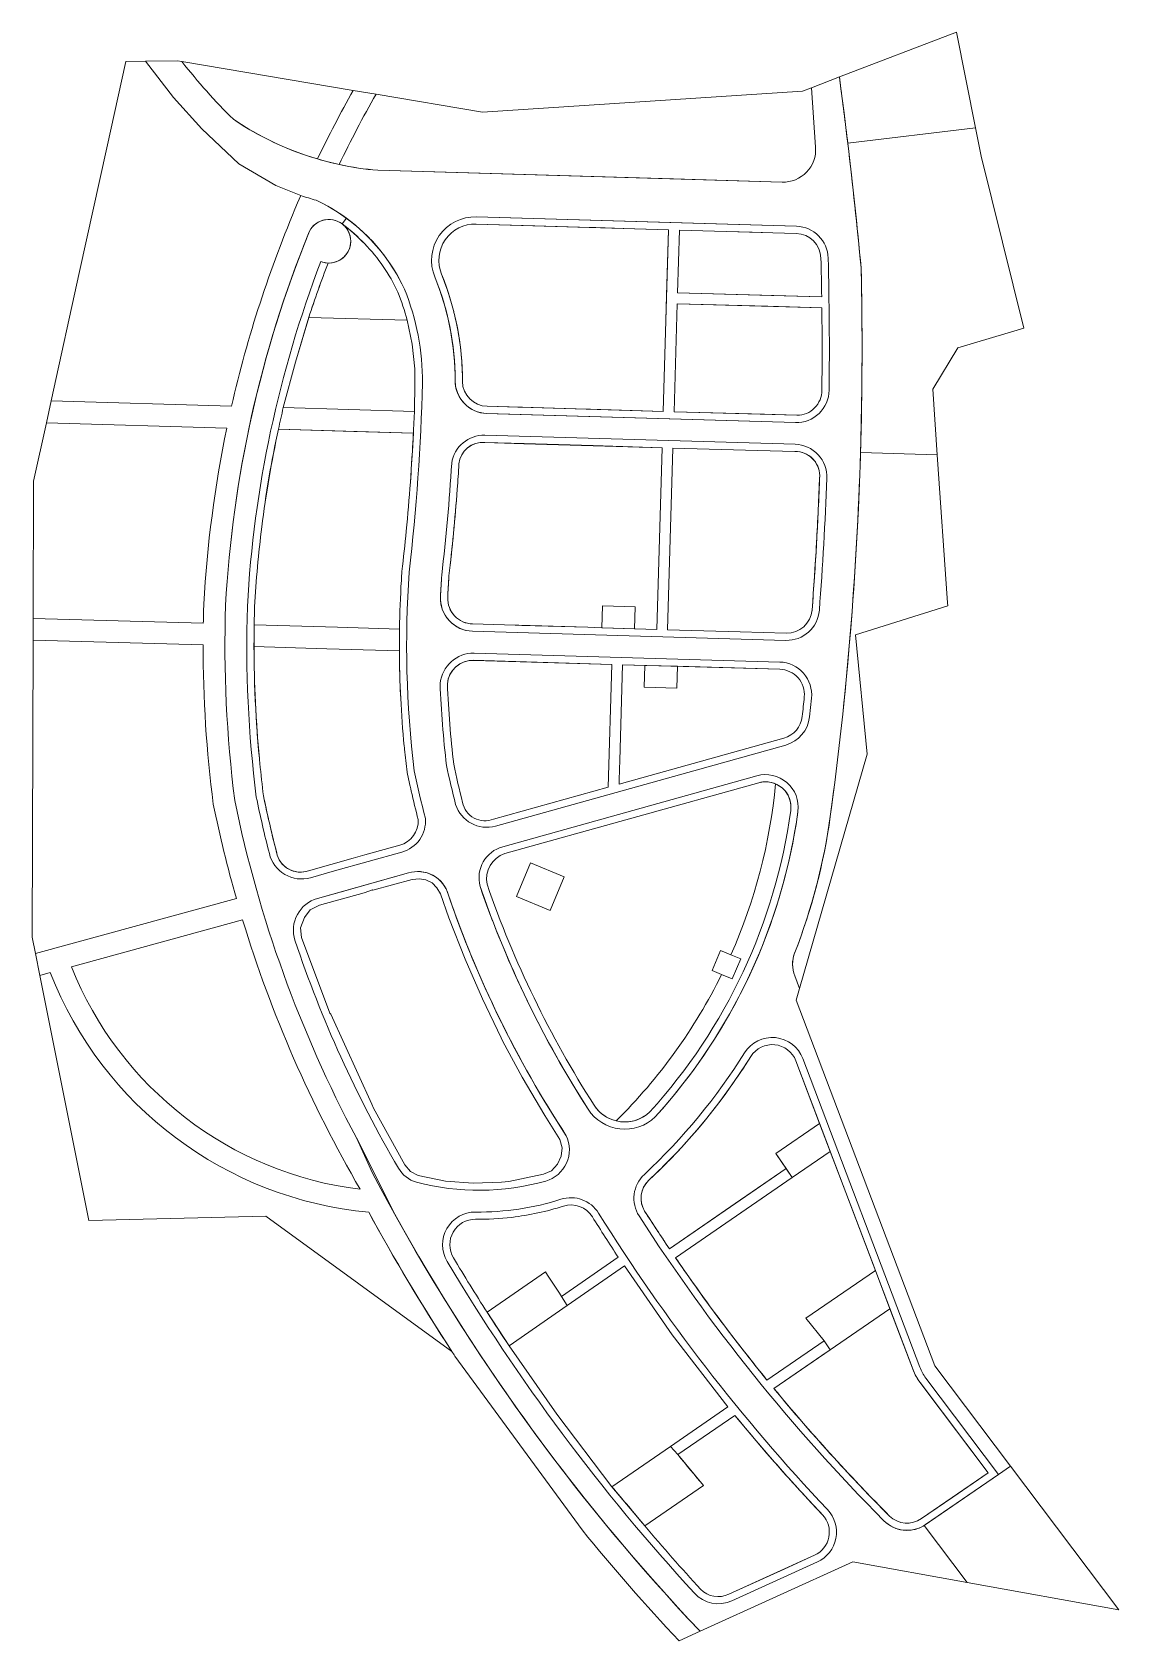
# Model space of a CAD drawing. Header units: millimetres. Extents: x 2907308 to 2907606, y 1013152 to 1013595.
import ezdxf

# ---------------------------------------------------------------- set-up
doc = ezdxf.new("R2010")
doc.units = ezdxf.units.MM
doc.header["$LTSCALE"] = 0.04
doc.header["$MEASUREMENT"] = 0
for name, color, linetype, lineweight in [('ZZZ-bus stop', 111, 'Continuous', 15), ('ZZZ-COMMERCIAL', 50, 'Continuous', 15), ('ZZZ-FIRE STATION', 40, 'Continuous', 15), ('ZZZ-FOOTPATH', 240, 'Continuous', 15), ('ZZZ-INSTITUITON', 150, 'Continuous', 15), ('ZZZ-LANDMARK', 204, 'Continuous', 15), ('ZZZ-MIXED USE', 173, 'Continuous', 15), ('ZZZ-OPEN SPACE', 112, 'Continuous', 15), ('ZZZ-PARKING', 11, 'Continuous', 15), ('ZZZ-PARKS', 231, 'Continuous', 15), ('ZZZ-PROMENADE', 211, 'Continuous', 15), ('ZZZ-ROADS', 60, 'Continuous', 15), ('ZZZ-VEG MARKET', 84, 'Continuous', 15)]:
    doc.layers.add(name, color=color, linetype=linetype, lineweight=lineweight)

msp = doc.modelspace()

# ---------------------------------------------------------------- linework, layer by layer
at = {"layer": 'ZZZ-bus stop'}
msp.add_lwpolyline([(2907523.06, 1013563.05), (2907521.94, 1013579.44), (2907519.46, 1013578.5), (2907431.4, 1013572.68), (2907402.12, 1013577.62, 0.017123), (2907391.96, 1013558.31, 0.032144), (2907402.61, 1013556.7), (2907513.82, 1013553.44, 0.443113)], format="xyb", close=True, dxfattribs=at)
at = {"layer": 'ZZZ-COMMERCIAL'}
for points in [[(2907481.83, 1013515.36), (2907482.04, 1013522.28), (2907482.57, 1013540.35), (2907470.28, 1013540.71), (2907462.58, 1013540.94), (2907458.1, 1013541.07), (2907445.77, 1013541.43), (2907429.68, 1013541.9, 0.542061), (2907420.13, 1013528.14, -0.033682), (2907423.42, 1013518.17, -0.003644), (2907423.7, 1013517.07, -0.036371), (2907425.56, 1013505.89, -0.023507), (2907425.89, 1013498.57, 0.409304), (2907432.69, 1013491.79), (2907441.12, 1013491.55), (2907442.41, 1013491.51), (2907460.09, 1013490.99), (2907461.11, 1013490.96), (2907481.1, 1013490.38)], [(2907524.51, 1013532.51, 0.397971), (2907517.72, 1013539.32), (2907511.32, 1013539.51), (2907505.56, 1013539.68), (2907498.42, 1013539.89), (2907485.57, 1013540.27), (2907485.06, 1013522.97), (2907497.97, 1013522.61), (2907510.88, 1013522.25), (2907524.73, 1013521.87, 0.002822)], [(2907524.83, 1013504.16, 0.003893), (2907524.77, 1013518.86), (2907509.89, 1013519.28), (2907484.97, 1013519.97), (2907484.1, 1013490.29), (2907509.02, 1013489.56), (2907517.9, 1013489.3, 0.419234), (2907524.77, 1013496.22)], [(2907411.56, 1013470.88, 0.005967), (2907412.38, 1013484.39), (2907396.04, 1013484.86), (2907375.29, 1013485.47, 0.021952), (2907370.69, 1013458.6, 0.017798), (2907368.71, 1013436.57, 0.003705), (2907368.59, 1013431.65), (2907391.52, 1013430.97), (2907408.57, 1013430.47, -0.011437), (2907409.08, 1013443.85, -0.002149), (2907409.24, 1013446.36, 0.004912), (2907410.42, 1013457.43, 0.005955)], [(2907480.81, 1013480.38), (2907461.82, 1013480.94), (2907442.83, 1013481.49), (2907432.05, 1013481.81, 0.409114), (2907424.93, 1013475.94, -0.003011), (2907424.46, 1013468.98, -0.005357), (2907423.4, 1013456.6, -0.00496), (2907422.19, 1013445.16, 0.000441), (2907422.16, 1013444.67, 0.00495), (2907421.84, 1013439.14, 0.419893), (2907428.7, 1013431.89), (2907440.38, 1013431.54), (2907441.36, 1013431.51), (2907460.35, 1013430.96), (2907464.25, 1013430.84), (2907464.42, 1013436.84), (2907473.42, 1013436.58), (2907473.25, 1013430.58), (2907479.34, 1013430.4), (2907480.08, 1013455.39)], [(2907524.19, 1013472.75, 0.416493), (2907517.37, 1013479.31), (2907503.8, 1013479.71), (2907483.81, 1013480.29), (2907483.08, 1013455.3), (2907482.34, 1013430.31), (2907502.33, 1013429.73), (2907514.96, 1013429.36, 0.399478), (2907522.09, 1013435.75, 0.004879), (2907523.31, 1013454.12, 0.004942)], [(2907408.91, 1013411.41, -0.01117), (2907408.55, 1013424.47), (2907391.96, 1013424.96), (2907388.54, 1013425.06), (2907368.54, 1013425.64, 0.023181), (2907370.02, 1013394.86, 0.001031), (2907370.15, 1013393.49, 0.006733), (2907371.15, 1013384.59, 0.012521), (2907374.95, 1013368.22, 0.423632), (2907383.53, 1013363.99), (2907395.87, 1013367.43), (2907399.06, 1013368.32), (2907408.67, 1013371, 0.349694), (2907413.72, 1013378.06, -0.006835), (2907411.8, 1013385.9, -0.004533), (2907410.65, 1013391.13, -0.005402), (2907409.96, 1013397.42, -0.000739), (2907409.87, 1013398.28, -0.011247)]]:
    msp.add_lwpolyline(points, format="xyb", close=True, dxfattribs=at)
for points in [[(2907412.81, 1013498.16), (2907412.81, 1013502.12), (2907412.05, 1013508.89), (2907410.66, 1013515.45), (2907383.6, 1013516.24), (2907379.92, 1013503.91), (2907376.6, 1013491.4), (2907412.69, 1013490.38)], [(2907431.38, 1013328.71), (2907426.6, 1013339.62), (2907422.14, 1013351.02), (2907419.83, 1013357.64), (2907418.84, 1013359.29), (2907417.52, 1013360.61), (2907415.86, 1013361.44), (2907414.04, 1013361.77), (2907412.06, 1013361.6), (2907401.2, 1013358.64), (2907401.18, 1013358.7), (2907398.84, 1013357.92), (2907386.58, 1013354.52), (2907383.98, 1013353.22), (2907382.41, 1013351.13), (2907381.37, 1013348.26), (2907381.63, 1013345.65), (2907389.45, 1013324.77), (2907389.71, 1013324.51), (2907400.92, 1013299.73), (2907401.44, 1013298.67), (2907410.04, 1013283.02), (2907411.61, 1013281.2), (2907413.7, 1013280.14), (2907421.25, 1013278.58), (2907428.82, 1013278.06), (2907436.63, 1013278.32), (2907438.65, 1013278.46), (2907448.23, 1013280.45), (2907450.37, 1013281.44), (2907452.02, 1013283.25), (2907453.01, 1013285.4), (2907453.34, 1013287.71), (2907452.68, 1013290.03), (2907448.56, 1013296.64), (2907442.28, 1013307.22), (2907437, 1013316.98), (2907436.5, 1013317.97)]]:
    msp.add_lwpolyline(points, close=True, dxfattribs=at)
at = {"layer": 'ZZZ-FIRE STATION'}
msp.add_lwpolyline([(2907561.78, 1013594.71), (2907529.61, 1013582.39, -0.003038), (2907531.79, 1013565.12), (2907531.91, 1013564.16), (2907567.03, 1013568.35)], format="xyb", close=True, dxfattribs=at)
at = {"layer": 'ZZZ-FOOTPATH'}
for points in [[(2907526.51, 1013532.56, 0.397977), (2907517.78, 1013541.32), (2907482.98, 1013542.34), (2907429.74, 1013543.9, 0.54206), (2907418.27, 1013527.38, -0.095897), (2907423.89, 1013499.05, 0.41376), (2907432.64, 1013489.79), (2907435.49, 1013489.71), (2907517.5, 1013487.31, 0.419186), (2907526.77, 1013496.19, 0.00962)], [(2907393.95, 1013543.54), (2907392.79, 1013541.95, -0.039477), (2907398.98, 1013536.52, -0.084098), (2907408.1, 1013523.19, -0.031436), (2907410.7, 1013515.45), (2907412.05, 1013508.89), (2907412.81, 1013502.12), (2907412.81, 1013498.16), (2907412.69, 1013490.38, -0.006902), (2907412.46, 1013485.86, -0.006902), (2907412.19, 1013480.74, -0.006902), (2907411.56, 1013470.88, -0.005955), (2907410.42, 1013457.43, -0.004912), (2907409.24, 1013446.36, 0.002149), (2907409.08, 1013443.85, 0.011437), (2907408.57, 1013430.47, 0.016299), (2907408.91, 1013411.41, 0.011247), (2907409.87, 1013398.28, 0.000739), (2907409.96, 1013397.42, 0.005402), (2907410.65, 1013391.13, 0.004533), (2907411.8, 1013385.9, 0.006835), (2907413.72, 1013378.06, -0.349694), (2907408.67, 1013371), (2907399.06, 1013368.32), (2907395.87, 1013367.43), (2907383.53, 1013363.99, -0.458473), (2907374.76, 1013368.98, -0.011942), (2907371.15, 1013384.59, -0.006733), (2907370.15, 1013393.49, -0.001031), (2907370.02, 1013394.86, -0.027695), (2907368.59, 1013431.65, -0.003705), (2907368.71, 1013436.57, -0.017798), (2907370.69, 1013458.6, -0.026096), (2907375.29, 1013485.47, -0.006848), (2907376.6, 1013491.4), (2907379.92, 1013503.91), (2907383.62, 1013516.29, -0.011576), (2907388.93, 1013531.18, -0.085031), (2907386.95, 1013531.6, 0.07807), (2907366.71, 1013436.68, 0.03928), (2907369.18, 1013384.26, 0.011837), (2907372.76, 1013368.69, 0.424663), (2907384.08, 1013362.06), (2907390.69, 1013363.91), (2907409.22, 1013369.08, 0.356625), (2907415.71, 1013378.37, -0.011454), (2907412.62, 1013391.46, -0.04719), (2907411.23, 1013446.17, 0.022911), (2907414.89, 1013498.14, 0.099168), (2907409.94, 1013523.99, 0.127422)], [(2907482.57, 1013540.35), (2907429.68, 1013541.9, 0.542061), (2907420.13, 1013528.14, -0.097477), (2907425.89, 1013498.57, 0.409304), (2907432.69, 1013491.79), (2907481.1, 1013490.38)], [(2907524.51, 1013532.51, 0.397971), (2907517.72, 1013539.32), (2907485.57, 1013540.27), (2907485.08, 1013522.97), (2907524.73, 1013521.87, 0.002822)], [(2907524.77, 1013518.86), (2907484.97, 1013519.97), (2907484.1, 1013490.29), (2907517.9, 1013489.3, 0.419234), (2907524.77, 1013496.22), (2907524.83, 1013504.16, 0.003893)], [(2907526.16, 1013471.97, 0.416664), (2907517.43, 1013481.31), (2907432.08, 1013483.81, 0.379143), (2907422.94, 1013476.16, -0.013389), (2907420.2, 1013445.34, 0.005155), (2907419.86, 1013439.55, 0.425414), (2907428.67, 1013429.89), (2907514.85, 1013427.36, 0.40047), (2907524.09, 1013435.67, 0.009617)], [(2907480.81, 1013480.38), (2907461.82, 1013480.89), (2907442.82, 1013481.45), (2907432.05, 1013481.81, 0.411257), (2907424.93, 1013475.9, -0.003218), (2907424.46, 1013468.93, -0.010317), (2907422.19, 1013445.12, 0.005391), (2907421.84, 1013439.1, 0.418072), (2907428.7, 1013431.89), (2907440.38, 1013431.53), (2907442.22, 1013431.49), (2907460.35, 1013430.98), (2907464.25, 1013430.84), (2907464.42, 1013430.79), (2907473.42, 1013430.57), (2907479.34, 1013430.4)], [(2907524.16, 1013472, 0.447261), (2907517.37, 1013479.33), (2907503.8, 1013479.72), (2907483.81, 1013480.28), (2907482.34, 1013430.31), (2907502.34, 1013429.75), (2907514.96, 1013429.36, 0.397404), (2907522.09, 1013435.71, 0.009635)], [(2907514.85, 1013398.57, 0.307586), (2907521.38, 1013406.29), (2907521.93, 1013411.49, 0.43566), (2907513.24, 1013421.4), (2907429.14, 1013423.87, 0.391248), (2907419.75, 1013415.46, 0.020064), (2907421.51, 1013392.93, 0.00966), (2907424.01, 1013382.23, 0.404105), (2907435.01, 1013376.28)], [(2907466.95, 1013420.76), (2907428.86, 1013421.88, 0.394673), (2907421.75, 1013415.39, 0.019856), (2907423.48, 1013393.26, 0.009524), (2907425.93, 1013382.78, 0.475148), (2907434.47, 1013378.21), (2907465.97, 1013387)], [(2907519.39, 1013406.45, 0.001424), (2907519.95, 1013411.8, 0.434295), (2907513.21, 1013419.4), (2907469.95, 1013420.67), (2907469.18, 1013394.27, -0.014589), (2907469.14, 1013392.92), (2907468.99, 1013387.84), (2907514.31, 1013400.49, 0.30558)], [(2907516.89, 1013372.27, 0.012985), (2907518.21, 1013380.32, 0.536017), (2907506.86, 1013390.11), (2907436.99, 1013370.6, 0.409322), (2907430.74, 1013359.67, 0.011539), (2907435.3, 1013347.36, 0.048507), (2907460.47, 1013298.37, 0.474226), (2907478.93, 1013296.26, 0.137939)], [(2907516.23, 1013380.58, 0.538765), (2907507.4, 1013388.18), (2907437.53, 1013368.68, 0.378445), (2907432.66, 1013360.25, 0.06001), (2907462.15, 1013299.45, 0.472423), (2907477.49, 1013297.66, 0.151065)], [(2907454.47, 1013291.08, -0.06324), (2907421.97, 1013357.5, 0.420062), (2907411.05, 1013363.36), (2907392.26, 1013358.12), (2907386.01, 1013356.37, 0.423247), (2907379.8, 1013344.85, 0.051153), (2907408.27, 1013282.13, 0.189205), (2907413.21, 1013278.27, 0.132441), (2907448.81, 1013278.59, 0.462356)], [(2907519.54, 1013312.3, 0.620266), (2907503.5, 1013313.87, -0.065566), (2907475.94, 1013280.43, 0.362471), (2907474.5, 1013268.99, 0.053006), (2907541.85, 1013185.14, 0.362175), (2907553.33, 1013184.07), (2907573.4, 1013197.85), (2907553.4, 1013224.4, -0.070928), (2907551.76, 1013227.37)], [(2907517.64, 1013311.68, 0.615311), (2907505.24, 1013312.9, -0.065716), (2907477.3, 1013278.97, 0.376131), (2907476.19, 1013270.07, 0.005952), (2907482.82, 1013259.99), (2907514.95, 1013282.05), (2907516.65, 1013279.58), (2907484.51, 1013257.51, 0.02075), (2907509.68, 1013223.85), (2907525.4, 1013234.64), (2907527.1, 1013232.17), (2907511.59, 1013221.52, 0.023378), (2907543.39, 1013186.43, 0.362081), (2907552.19, 1013185.72), (2907570.55, 1013198.32), (2907551.8, 1013223.2, -0.077046), (2907549.89, 1013226.66)], [(2907463.36, 1013269.77, 0.34289), (2907452.99, 1013273.58, -0.080266), (2907429.52, 1013270.08, 0.5864), (2907421.69, 1013256.46, 0.050932), (2907489.7, 1013165.19, 0.324681), (2907500.04, 1013163.11), (2907523.55, 1013173.81, 0.514445), (2907526.36, 1013188.18, -0.049908)], [(2907483.56, 1013236.25), (2907470.44, 1013255.23), (2907454.71, 1013244.32), (2907453.11, 1013246.87), (2907468.77, 1013257.62, -0.006367), (2907461.63, 1013268.76, 0.340636), (2907453.65, 1013271.69, -0.047589), (2907439.48, 1013268.61, -0.032739), (2907429.5, 1013268.08, 0.5864), (2907423.41, 1013257.49, 0.007878), (2907432.66, 1013242.53), (2907438.78, 1013233.22), (2907451.89, 1013214.44), (2907467.02, 1013194.45), (2907476.03, 1013183.76, 0.010432), (2907491.42, 1013166.28, 0.324504), (2907499.21, 1013164.93), (2907522.78, 1013175.66, 0.511455), (2907524.96, 1013186.76, -0.017559), (2907500.83, 1013214.13), (2907485.12, 1013203.34), (2907483.15, 1013205.55), (2907498.89, 1013216.46)]]:
    msp.add_lwpolyline(points, format="xyb", close=True, dxfattribs=at)
msp.add_lwpolyline([(2907437, 1013316.98), (2907436.5, 1013317.97), (2907431.38, 1013328.71), (2907426.6, 1013339.62), (2907422.14, 1013351.02), (2907419.83, 1013357.64), (2907418.84, 1013359.29), (2907417.52, 1013360.61), (2907415.86, 1013361.44), (2907414.04, 1013361.77), (2907412.06, 1013361.6), (2907401.2, 1013358.64), (2907401.18, 1013358.7), (2907398.84, 1013357.92), (2907386.58, 1013354.52), (2907383.98, 1013353.22), (2907382.41, 1013351.13), (2907381.37, 1013348.26), (2907381.63, 1013345.65), (2907389.45, 1013324.77), (2907389.71, 1013324.51), (2907400.92, 1013299.73), (2907401.44, 1013298.67), (2907410.04, 1013283.02), (2907411.61, 1013281.2), (2907413.7, 1013280.14), (2907421.25, 1013278.58), (2907428.82, 1013278.06), (2907436.63, 1013278.32), (2907438.65, 1013278.46), (2907448.23, 1013280.45), (2907450.37, 1013281.44), (2907452.02, 1013283.25), (2907453.01, 1013285.4), (2907453.34, 1013287.71), (2907452.68, 1013290.03), (2907448.56, 1013296.64), (2907442.28, 1013307.22)], close=True, dxfattribs=at)
at = {"layer": 'ZZZ-INSTITUITON'}
for points in [[(2907466.95, 1013420.76), (2907429.1, 1013421.87, 0.404709), (2907421.75, 1013415.39, 0.019856), (2907423.48, 1013393.26, 0.009524), (2907425.93, 1013382.78, 0.475148), (2907434.47, 1013378.21), (2907465.97, 1013387)], [(2907519.39, 1013406.45, 0.001424), (2907519.95, 1013411.8, 0.434295), (2907513.21, 1013419.4), (2907485.05, 1013420.23), (2907484.87, 1013414.23), (2907475.88, 1013414.5), (2907476.05, 1013420.49), (2907469.95, 1013420.67), (2907469.18, 1013394.27, -0.014589), (2907469.14, 1013392.92), (2907468.99, 1013387.84), (2907514.31, 1013400.49, 0.30558)]]:
    msp.add_lwpolyline(points, format="xyb", close=True, dxfattribs=at)
at = {"layer": 'ZZZ-LANDMARK'}
for points in [[(2907473.42, 1013436.58), (2907464.42, 1013436.84), (2907464.25, 1013430.84), (2907473.25, 1013430.58)], [(2907485.05, 1013420.23), (2907476.05, 1013420.49), (2907475.88, 1013414.5), (2907484.87, 1013414.23)], [(2907453.88, 1013362.26), (2907444.65, 1013366.13), (2907440.79, 1013356.91), (2907450.01, 1013353.04)], [(2907502.44, 1013339.73), (2907499.76, 1013340.86), (2907496.91, 1013342.05), (2907494.59, 1013336.52), (2907497.21, 1013335.42), (2907500.12, 1013334.2)]]:
    msp.add_lwpolyline(points, close=True, dxfattribs=at)
at = {"layer": 'ZZZ-MIXED USE'}
for points in [[(2907514.95, 1013282.05), (2907512.12, 1013286.18), (2907524.17, 1013294.45), (2907517.64, 1013311.68, 0.615326), (2907505.24, 1013312.9, -0.015173), (2907499.59, 1013304.42, -0.050962), (2907477.07, 1013278.75, 0.349271), (2907476.01, 1013270.35, 0.006116), (2907482.82, 1013259.99), (2907500.94, 1013272.43)], [(2907520.35, 1013240.88), (2907539.51, 1013254.03), (2907533.3, 1013270.39), (2907527.09, 1013286.75), (2907516.65, 1013279.58), (2907503.97, 1013270.88), (2907484.51, 1013257.51, 0.00839), (2907494.35, 1013243.65, 0.012358), (2907509.68, 1013223.85), (2907525.39, 1013234.63)], [(2907461.63, 1013268.76, 0.340636), (2907453.65, 1013271.69, -0.047589), (2907439.48, 1013268.61, -0.03274), (2907429.5, 1013268.08, 0.586396), (2907423.41, 1013257.49, 0.007878), (2907432.66, 1013242.53), (2907448.75, 1013253.58, 0.003714), (2907453.11, 1013246.87), (2907468.77, 1013257.62, -0.006367)], [(2907553.15, 1013221.41), (2907551.8, 1013223.2, -0.070926), (2907550, 1013226.36), (2907543.52, 1013243.45), (2907527.1, 1013232.17), (2907524.75, 1013230.56), (2907511.59, 1013221.52, 0.012416), (2907528.07, 1013202.51, 0.010959), (2907543.39, 1013186.43, 0.362081), (2907552.19, 1013185.72), (2907560.82, 1013191.64), (2907570.55, 1013198.32)], [(2907514.15, 1013198.55, -0.009863), (2907500.83, 1013214.13), (2907485.12, 1013203.34), (2907492.19, 1013194.85), (2907476.03, 1013183.76, 0.010432), (2907491.42, 1013166.28, 0.324504), (2907499.21, 1013164.93), (2907513.37, 1013171.37), (2907522.78, 1013175.66, 0.511455), (2907524.96, 1013186.76, -0.007694)]]:
    msp.add_lwpolyline(points, format="xyb", close=True, dxfattribs=at)
msp.add_lwpolyline([(2907483.56, 1013236.25), (2907470.44, 1013255.23), (2907454.71, 1013244.32), (2907438.78, 1013233.22), (2907451.89, 1013214.44), (2907467.02, 1013194.45), (2907483.15, 1013205.55), (2907498.89, 1013216.46)], close=True, dxfattribs=at)
at = {"layer": 'ZZZ-OPEN SPACE'}
for points in [[(2907380.54, 1013547.71), (2907381.4, 1013549.77), (2907374.57, 1013552.53), (2907364.38, 1013558.46), (2907354.19, 1013568.13), (2907346.41, 1013576.75), (2907338.67, 1013586.72), (2907333.25, 1013586.64), (2907328.03, 1013562.86), (2907320.57, 1013528.89), (2907312.75, 1013493.27), (2907362.37, 1013491.82, -0.045179)], [(2907361.06, 1013485.78), (2907311.43, 1013487.25), (2907307.89, 1013471.13), (2907307.77, 1013433.42), (2907354.6, 1013432.07, -0.003805), (2907354.73, 1013437.33, -0.037536)], [(2907357.33, 1013382.3, -0.031743), (2907354.54, 1013426.1), (2907307.75, 1013427.39), (2907307.51, 1013345.68), (2907308.41, 1013341.17), (2907363.68, 1013356.33, -0.019129)], [(2907365.41, 1013350.46), (2907318.3, 1013337.54, 0.274037), (2907397.77, 1013276.32, -0.058061)], [(2907312.48, 1013335.94), (2907309.61, 1013335.15), (2907323.08, 1013267.72), (2907371.76, 1013268.94), (2907422.99, 1013231.7, -0.019509), (2907400.12, 1013270.03, -0.283767)]]:
    msp.add_lwpolyline(points, format="xyb", close=True, dxfattribs=at)
at = {"layer": 'ZZZ-PARKING'}
msp.add_lwpolyline([(2907556.53, 1013478.38), (2907535.41, 1013479.02, -0.013116), (2907532.59, 1013429.04, -0.013222), (2907527.1, 1013378.87, -0.058268), (2907517.26, 1013341.26, 0.185517), (2907517.33, 1013335.05), (2907518.63, 1013331.62), (2907537.21, 1013396.01), (2907534.07, 1013428.91), (2907559.43, 1013436.9), (2907559.38, 1013437.65)], format="xyb", close=True, dxfattribs=at)
msp.add_lwpolyline([(2907576.7, 1013200.12), (2907573.4, 1013197.85), (2907573.4, 1013197.85), (2907552.94, 1013183.8), (2907564.73, 1013168.16), (2907606.48, 1013160.6)], close=True, dxfattribs=at)
at = {"layer": 'ZZZ-PARKS'}
for points in [[(2907395.82, 1013578.68), (2907348.72, 1013586.63, 0.034006), (2907362.88, 1013570.73, 0.076723), (2907386.03, 1013559.83, -0.016365)], [(2907398.98, 1013536.52, 0.040092), (2907393.17, 1013541.64, -0.241449), (2907395.11, 1013536.52, -0.392445), (2907388.93, 1013531.18, 0.012764), (2907383.62, 1013516.24), (2907410.7, 1013515.45, 0.031436), (2907408.1, 1013523.19, 0.084098)], [(2907512.04, 1013387.89, 0.171581), (2907507.4, 1013388.18), (2907437.53, 1013368.68, 0.378445), (2907432.66, 1013360.25, 0.06001), (2907462.15, 1013299.45, 0.191836), (2907468.17, 1013295.15, 0.08336), (2907497.21, 1013335.42), (2907494.59, 1013336.52), (2907496.91, 1013342.05), (2907499.76, 1013340.86, 0.08161)], [(2907454.71, 1013244.32), (2907453.11, 1013246.87, -0.003714), (2907448.75, 1013253.58), (2907432.66, 1013242.53, 0.005999), (2907438.78, 1013233.22)], [(2907492.19, 1013194.85, -0.005128), (2907485.12, 1013203.34), (2907483.15, 1013205.55), (2907467.02, 1013194.45, -0.005477), (2907476.03, 1013183.76)]]:
    msp.add_lwpolyline(points, format="xyb", close=True, dxfattribs=at)
for points in [[(2907524.17, 1013294.45), (2907512.12, 1013286.18), (2907516.65, 1013279.58), (2907527.09, 1013286.75)], [(2907539.51, 1013254.03), (2907520.36, 1013240.87), (2907525.4, 1013234.62), (2907527.1, 1013232.17), (2907543.52, 1013243.45)]]:
    msp.add_lwpolyline(points, close=True, dxfattribs=at)
at = {"layer": 'ZZZ-PROMENADE'}
msp.add_line((2907312.48, 1013335.94), (2907312.48, 1013335.94), dxfattribs=at)
for points in [[(2907402.12, 1013577.62), (2907395.82, 1013578.68, 0.016365), (2907386.03, 1013559.83, 0.018245), (2907391.96, 1013558.31, -0.017123)], [(2907407.27, 1013269.47), (2907396.72, 1013290.51, -0.072152), (2907363.25, 1013383.28, -0.039579), (2907360.72, 1013437.01, -0.082827), (2907383.55, 1013539.35, -0.499483), (2907392.79, 1013541.95), (2907393.95, 1013543.54, 0.048043), (2907385.65, 1013548.47, -0.016581), (2907381.4, 1013549.77), (2907380.54, 1013547.71, 0.045179), (2907362.37, 1013491.82), (2907312.75, 1013493.27), (2907311.43, 1013487.25), (2907361.06, 1013485.78, 0.037536), (2907354.73, 1013437.33, 0.003805), (2907354.6, 1013432.07), (2907307.77, 1013433.42), (2907307.75, 1013427.39), (2907354.54, 1013426.1, 0.031743), (2907357.33, 1013382.3, 0.019129), (2907363.68, 1013356.33), (2907308.41, 1013341.17), (2907309.61, 1013335.15), (2907312.48, 1013335.94, 0.283767), (2907400.12, 1013270.03, 0.019037), (2907422.4, 1013232.61, 0.000472), (2907422.99, 1013231.7, 0.000667), (2907423.83, 1013230.43), (2907458.8, 1013182.6, 0.017721), (2907485.49, 1013152.09), (2907491.26, 1013154.72, -0.063142)], [(2907412.69, 1013490.38), (2907376.6, 1013491.4, 0.006848), (2907375.29, 1013485.47), (2907412.4, 1013484.38, 0.00199), (2907412.46, 1013485.86, 0.006902)], [(2907408.57, 1013430.47), (2907391.52, 1013430.97), (2907368.59, 1013431.65, 0.004511), (2907368.54, 1013425.64), (2907388.54, 1013425.06), (2907391.96, 1013424.96), (2907408.55, 1013424.47, -0.005128)], [(2907516.23, 1013380.58, 0.336113), (2907512.04, 1013387.89, -0.08161), (2907499.76, 1013340.86), (2907502.44, 1013339.73), (2907500.12, 1013334.2), (2907497.21, 1013335.42, -0.08336), (2907468.17, 1013295.15, 0.257271), (2907477.49, 1013297.66, 0.151065)], [(2907365.41, 1013350.46), (2907318.3, 1013337.54, 0.274037), (2907397.77, 1013276.32, -0.058061)]]:
    msp.add_lwpolyline(points, format="xyb", close=True, dxfattribs=at)
at = {"layer": 'ZZZ-ROADS'}
for points in [[(2907475.94, 1013280.43, 0.065566), (2907503.5, 1013313.87, -0.620269), (2907519.54, 1013312.3), (2907551.76, 1013227.37, 0.070927), (2907553.4, 1013224.4), (2907573.4, 1013197.85), (2907576.7, 1013200.12), (2907555.9, 1013227.72), (2907517.71, 1013328.41), (2907518.63, 1013331.62), (2907517.33, 1013335.05, -0.193534), (2907517.36, 1013341.51, 0.057866), (2907527.1, 1013378.87, 0.039681), (2907535.58, 1013529.87, 0.009228), (2907529.61, 1013582.39), (2907521.94, 1013579.44), (2907523.06, 1013563.05, -0.443108), (2907513.82, 1013553.44), (2907483.94, 1013554.32), (2907402.61, 1013556.7, -0.127636), (2907362.88, 1013570.73, -0.034006), (2907348.72, 1013586.63), (2907347.47, 1013586.84), (2907338.67, 1013586.72), (2907346.41, 1013576.75), (2907354.19, 1013568.13), (2907364.38, 1013558.46), (2907374.57, 1013552.53), (2907381.4, 1013549.77, 0.016581), (2907385.65, 1013548.47, -0.176546), (2907409.94, 1013523.99, -0.099168), (2907414.89, 1013498.14, -0.022911), (2907411.23, 1013446.17, 0.04719), (2907412.62, 1013391.46, 0.011454), (2907415.71, 1013378.37, -0.356625), (2907409.22, 1013369.08), (2907390.69, 1013363.91), (2907384.08, 1013362.06, -0.424663), (2907372.76, 1013368.69, -0.011837), (2907369.18, 1013384.26, -0.03928), (2907366.71, 1013436.68, -0.07807), (2907386.95, 1013531.6, 2.372584), (2907383.62, 1013539.52, 0.08297), (2907360.72, 1013437.01, 0.039579), (2907363.25, 1013383.28, 0.072152), (2907396.72, 1013290.51), (2907401.18, 1013280.78, 0.068849), (2907491.26, 1013154.72), (2907533.29, 1013173.85), (2907564.73, 1013168.16), (2907552.93, 1013183.81, -0.347517), (2907541.85, 1013185.14, -0.053006), (2907474.5, 1013268.99, -0.362473)], [(2907526.51, 1013532.56, 0.397977), (2907517.78, 1013541.32), (2907429.74, 1013543.9, 0.54206), (2907418.27, 1013527.38, -0.097586), (2907423.89, 1013498.54, 0.397328), (2907432.64, 1013489.79), (2907517.5, 1013487.31, 0.419186), (2907526.77, 1013496.19, 0.00962)], [(2907526.16, 1013471.97, 0.416665), (2907517.43, 1013481.31), (2907432.08, 1013483.81, 0.379143), (2907422.94, 1013476.16, -0.013389), (2907420.2, 1013445.34, 0.005453), (2907419.85, 1013439.21, 0.414533), (2907428.67, 1013429.89), (2907514.85, 1013427.36, 0.40047), (2907524.09, 1013435.67, 0.009617)], [(2907521.93, 1013411.49, 0.435662), (2907513.24, 1013421.4), (2907429.14, 1013423.87, 0.391248), (2907419.75, 1013415.46, 0.020064), (2907421.51, 1013392.93, 0.00966), (2907424.01, 1013382.23, 0.404105), (2907435.01, 1013376.28), (2907514.85, 1013398.57, 0.307586), (2907521.38, 1013406.29)], [(2907518.21, 1013380.32, 0.536017), (2907506.86, 1013390.11), (2907436.99, 1013370.6, 0.409322), (2907430.74, 1013359.67, 0.060079), (2907460.47, 1013298.37, 0.474226), (2907478.93, 1013296.26, 0.151195)], [(2907421.72, 1013358.23, 0.394265), (2907411.05, 1013363.36), (2907386.01, 1013356.37, 0.423247), (2907379.8, 1013344.85, 0.051153), (2907408.27, 1013282.13, 0.189205), (2907413.21, 1013278.27, 0.132441), (2907448.81, 1013278.59, 0.462356), (2907454.47, 1013291.08, -0.063896)], [(2907463.36, 1013269.77, 0.34289), (2907452.99, 1013273.58, -0.080266), (2907429.52, 1013270.08, 0.5864), (2907421.69, 1013256.46, 0.050932), (2907489.7, 1013165.19, 0.324681), (2907500.04, 1013163.11), (2907523.55, 1013173.81, 0.514445), (2907526.36, 1013188.18, -0.049908)]]:
    msp.add_lwpolyline(points, format="xyb", close=True, dxfattribs=at)
at = {"layer": 'ZZZ-VEG MARKET'}
msp.add_lwpolyline([(2907568.58, 1013560.58), (2907567.03, 1013568.35), (2907531.91, 1013564.15, -0.00602), (2907535.58, 1013529.87, -0.013324), (2907535.41, 1013479.02), (2907556.53, 1013478.38), (2907555.27, 1013496.44), (2907562.19, 1013507.84), (2907580.32, 1013513.24)], format="xyb", close=True, dxfattribs=at)

doc.saveas('drawing.dxf')
